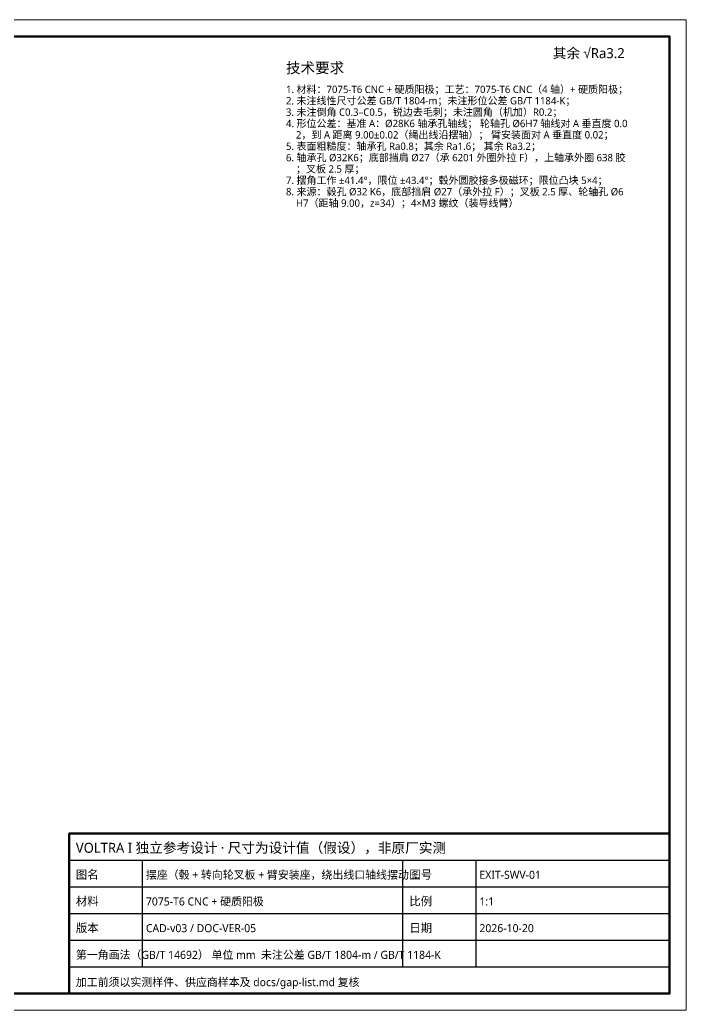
# Model space of a CAD drawing. Header units: millimetres. Extents: x 0 to 420, y 0 to 297.
# Drawn here: x 220.2 to 420, y 0 to 297 of the extents above; entities that cross this region are included whole.
import ezdxf

# ---------------------------------------------------------------- set-up
doc = ezdxf.new("R2010")
doc.units = ezdxf.units.MM
doc.layers.add('FRAME', color=7, linetype='CONTINUOUS', lineweight=70)
doc.layers.add('TEXT', color=7, linetype='CONTINUOUS', lineweight=25)
doc.styles.add('CJK', font='NotoSansCJK-Regular.ttc')

msp = doc.modelspace()

# ---------------------------------------------------------------- linework, layer by layer
at = {"layer": 'FRAME', "lineweight": 18}
msp.add_lwpolyline([(0, 0), (420, 0), (420, 297), (0, 297)], close=True, dxfattribs=at)
at = {"layer": 'FRAME'}
for points in [[(25, 5), (415, 5), (415, 292), (25, 292)], [(235, 5), (415, 5), (415, 53), (235, 53)]]:
    msp.add_lwpolyline(points, close=True, dxfattribs=at)
at = {"layer": 'TEXT'}
for p, q in [((235, 45), (415, 45)), ((257, 13), (257, 45)), ((335, 13), (335, 45)), ((357, 13), (357, 45)), ((235, 37), (415, 37)), ((235, 29), (415, 29)), ((235, 21), (415, 21)), ((235, 13), (415, 13))]:
    msp.add_line(p, q, dxfattribs=at)

# ---------------------------------------------------------------- texts
at = {"layer": 'TEXT', "style": 'CJK'}
for s, height, p in [('其余 √Ra3.2', 3, (380, 285.5)), ('技术要求', 3.2, (300, 281)), ('1. 材料：7075-T6 CNC + 硬质阳极；工艺：7075-T6 CNC（4 轴）+ 硬质阳极；', 2.2, (300, 275.04)), ('2. 未注线性尺寸公差 GB/T 1804-m；未注形位公差 GB/T 1184-K；', 2.2, (300, 271.63)), ('3. 未注倒角 C0.3–C0.5，锐边去毛刺；未注圆角（机加）R0.2；', 2.2, (300, 268.22)), ('4. 形位公差：基准 A：Ø28K6 轴承孔轴线； 轮轴孔 Ø6H7 轴线对 A 垂直度 0.0', 2.2, (300, 264.81)), ('\u30002，到 A 距离 9.00±0.02（绳出线沿摆轴）； 臂安装面对 A 垂直度 0.02；', 2.2, (300, 261.4)), ('5. 表面粗糙度：轴承孔 Ra0.8；其余 Ra1.6； 其余 Ra3.2；', 2.2, (300, 257.99)), ('6. 轴承孔 Ø32K6；底部挡肩 Ø27（承 6201 外圈外拉 F），上轴承外圈 638 胶', 2.2, (300, 254.58)), ('\u3000；叉板 2.5 厚；', 2.2, (300, 251.17)), ('7. 摆角工作 ±41.4°，限位 ±43.4°；毂外圆胶接多极磁环；限位凸块 5×4；', 2.2, (300, 247.76)), ('8. 来源：毂孔 Ø32 K6，底部挡肩 Ø27（承外拉 F）；叉板 2.5 厚、轮轴孔 Ø6 ', 2.2, (300, 244.35)), ('\u3000H7（距轴 9.00，z=34）；4×M3 螺纹（装导线臂）', 2.2, (300, 240.94)), ('VOLTRA I 独立参考设计 · 尺寸为设计值（假设），非原厂实测', 3, (237, 47.2)), ('图名', 2.5, (237, 39.4)), ('摆座（毂 + 转向轮叉板 + 臂安装座，绕出线口轴线摆动 …', 2.4, (258, 39.4)), ('图号', 2.5, (337, 39.4)), ('EXIT-SWV-01', 2.4, (358, 39.4)), ('材料', 2.5, (237, 31.4)), ('7075-T6 CNC + 硬质阳极', 2.4, (258, 31.4)), ('比例', 2.5, (337, 31.4)), ('1:1', 2.4, (358, 31.4)), ('版本', 2.5, (237, 23.4)), ('CAD-v03 / DOC-VER-05', 2.4, (258, 23.4)), ('日期', 2.5, (337, 23.4)), ('2026-10-20', 2.4, (358, 23.4)), ('第一角画法（GB/T 14692） 单位 mm  未注公差 GB/T 1804-m / GB/T 1184-K', 2.4, (237, 15.4)), ('加工前须以实测样件、供应商样本及 docs/gap-list.md 复核', 2.4, (237, 7.2))]:
    msp.add_text(s, height=height, dxfattribs=at).set_placement(p)

doc.saveas('drawing.dxf')
